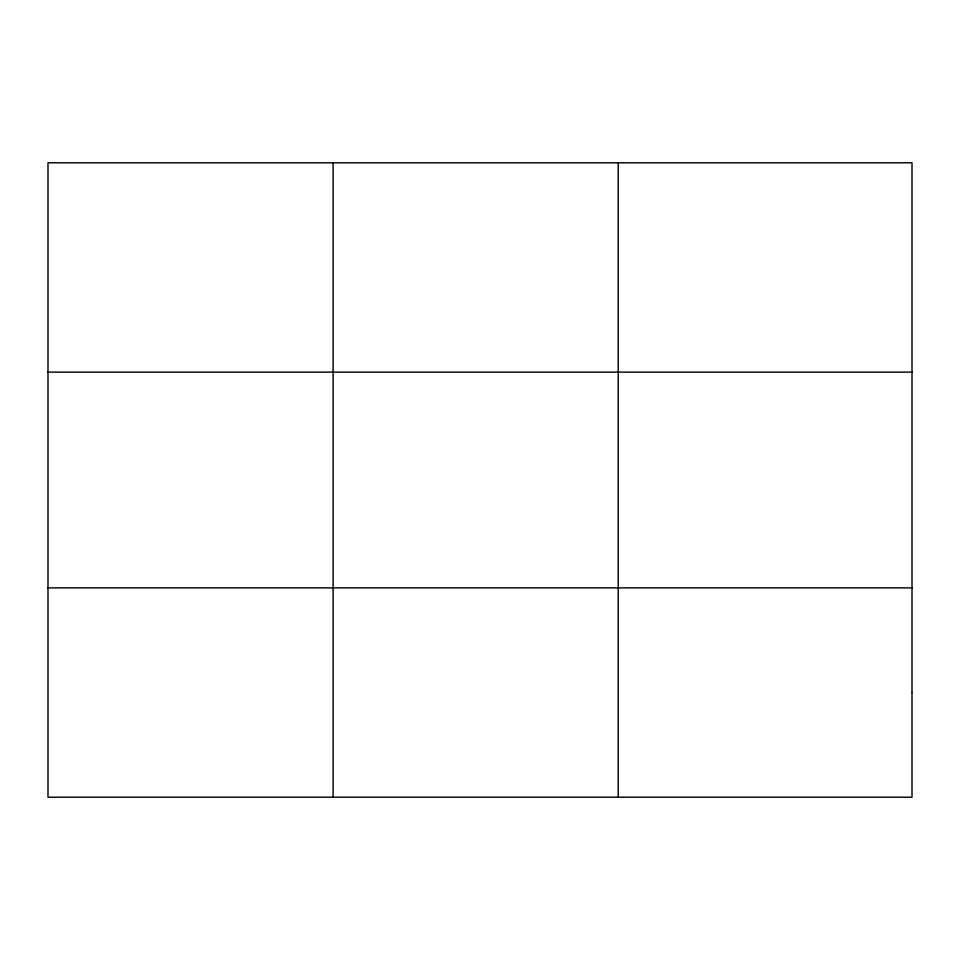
<?xml version="1.0" encoding="UTF-8"?>
<svg xmlns="http://www.w3.org/2000/svg" width="960" height="960" viewBox="0 0 960 960"><rect width="100%" height="100%" fill="white"/><g stroke="black" fill="none" stroke-linecap="round" stroke-linejoin="round"><path stroke-width="1.44" d="M333.12 162.792L333.12 797.208M618.24 162.792L618.24 797.208M48 372.144L912 372.144M48 587.856L912 587.856M912 692.532L912 797.208L48 797.208L48 162.792L912 162.792L912 692.532"/></g></svg>
